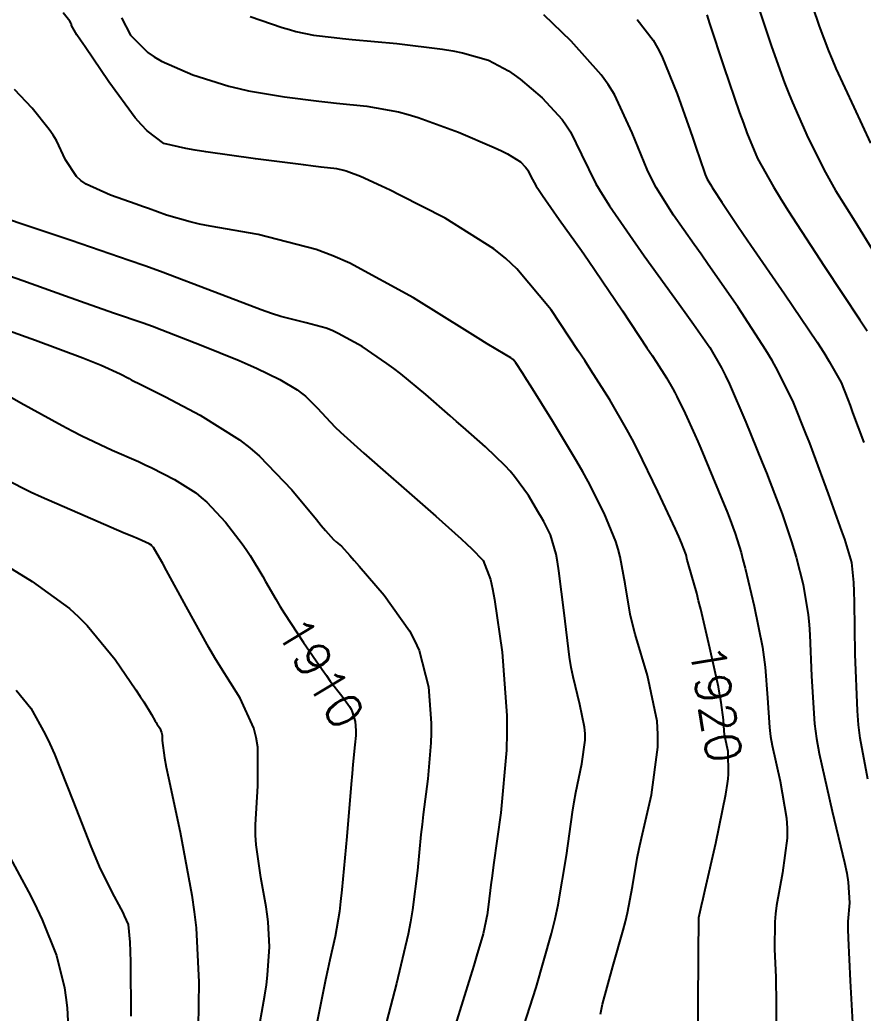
# Model space of a CAD drawing. Header units: metres. Extents: x 837117 to 838479, y 1189012 to 1191015.
# Drawn here: x 838246.1 to 838338.2, y 1189309.5 to 1189417.8 of the extents above; entities that cross this region are included whole.
import ezdxf

# ---------------------------------------------------------------- set-up
doc = ezdxf.new("R2010")
doc.units = ezdxf.units.M
doc.header["$LTSCALE"] = 0.3
doc.layers.add('COTAS 10', color=1, linetype='Continuous')
doc.layers.add('COTAS INT', color=252, linetype='Continuous')
doc.styles.get("Standard").update_dxf_attribs({"font": 'simplex.shx'})

msp = doc.modelspace()

# ---------------------------------------------------------------- linework, layer by layer
at = {"layer": 'COTAS 10'}
for points in [[(838320.12, 1189303.68), (838320.17, 1189309.91), (838320.22, 1189316.15), (838320.23, 1189317.35), (838320.24, 1189318.31), (838320.25, 1189319.9), (838320.53, 1189321.19), (838320.71, 1189321.98), (838320.93, 1189322.95), (838322.11, 1189328.01), (838323.21, 1189333.36), (838323.38, 1189334.51), (838323.44, 1189335.02), (838323.5, 1189335.53), (838323.46, 1189338.01), (838323.13, 1189339.49), (838323.07, 1189339.87), (838323.01, 1189340.24), (838322.93, 1189341.46), (838322.7, 1189343.35), (838322.56, 1189344.14), (838322.38, 1189345.05), (838321.46, 1189349.28), (838320.46, 1189353.54), (838320.4, 1189353.78), (838320.23, 1189354.46), (838320.02, 1189355.27), (838319.46, 1189357.28), (838319.11, 1189358.4), (838319.04, 1189358.65), (838318.98, 1189358.87), (838318.87, 1189359.46), (838318.37, 1189360.78), (838318.07, 1189361.46), (838317.7, 1189362.28), (838315.79, 1189366.39), (838313.55, 1189370.96), (838312.96, 1189372.08), (838312.4, 1189373.13), (838310.52, 1189376.39), (838308.47, 1189379.61), (838307.8, 1189380.65), (838307.08, 1189381.74), (838304.14, 1189386.2), (838300.39, 1189390.68), (838299.18, 1189391.79), (838297.89, 1189392.85), (838292.58, 1189396.2), (838287.63, 1189398.71), (838286.56, 1189399.24), (838285.63, 1189399.7), (838283.33, 1189400.75), (838282.07, 1189401.23), (838281.77, 1189401.33), (838281.5, 1189401.41), (838280.75, 1189401.57), (838279.03, 1189401.77), (838278.15, 1189401.88), (838277.1, 1189402.01), (838271.85, 1189402.68), (838266.44, 1189403.43), (838265.28, 1189403.61), (838264.27, 1189403.79), (838261.85, 1189404.36), (838260.05, 1189405.71), (838259.43, 1189406.37), (838258.75, 1189407.16), (838255.86, 1189411.06), (838253.27, 1189414.89), (838252.78, 1189415.62), (838252.38, 1189416.22), (838251.79, 1189417.22), (838251.79, 1189417.35), (838251.77, 1189417.4), (838251.75, 1189417.45), (838251.61, 1189417.68), (838250.88, 1189418.6)], [(838321.11, 1189418.39), (838321.43, 1189417.43), (838322.99, 1189412.7), (838324.7, 1189407.69), (838325.11, 1189406.55), (838325.5, 1189405.52), (838326.67, 1189402.7), (838328.4, 1189399.61), (838329.14, 1189398.41), (838329.98, 1189397.06), (838333.97, 1189390.94), (838337.84, 1189385.09), (838338.61, 1189383.91)], [(838242.3, 1189378.32), (838246.24, 1189376.06), (838250.75, 1189373.56), (838251.87, 1189372.98), (838252.92, 1189372.45), (838256.24, 1189370.89), (838259.08, 1189369.64), (838259.82, 1189369.3), (838260.55, 1189368.95), (838263.04, 1189367.69), (838265.34, 1189366.21), (838265.95, 1189365.73), (838266.54, 1189365.2), (838268.59, 1189363.04), (838270.4, 1189360.68), (838270.85, 1189360.04), (838271.28, 1189359.4), (838272.65, 1189357.1), (838272.97, 1189356.54), (838274.08, 1189354.62), (838274.54, 1189353.85), (838275.04, 1189353.06), (838277.1, 1189349.89), (838279.13, 1189346.94), (838279.6, 1189346.28), (838280.03, 1189345.68), (838281.29, 1189344.07), (838282.12, 1189342.93), (838282.29, 1189342.62), (838282.43, 1189342.32), (838282.73, 1189341.28), (838282.8, 1189340.28), (838282.8, 1189340), (838282.8, 1189339.73), (838282.71, 1189338.74), (838282.49, 1189336.6), (838282.4, 1189335.6), (838282.3, 1189334.43), (838281.83, 1189328.74), (838281.3, 1189322.9), (838281.16, 1189321.64), (838281.02, 1189320.54), (838280.56, 1189317.83), (838279.97, 1189315.26), (838279.75, 1189314.24), (838279.51, 1189313.09), (838278.44, 1189307.83)]]:
    msp.add_lwpolyline(points, dxfattribs=at)
at = {"layer": 'COTAS INT'}
for points in [[(838338.69, 1189335), (838337.85, 1189339.47), (838337.69, 1189340.91), (838337.56, 1189342.43), (838337.33, 1189348.64), (838337.24, 1189354.28), (838337.21, 1189355.46), (838337.17, 1189356.45), (838336.96, 1189358.64), (838336.42, 1189360.43), (838336.17, 1189361.18), (838335.87, 1189362.05), (838334.42, 1189366.1), (838332.78, 1189370.54), (838332.35, 1189371.65), (838331.94, 1189372.71), (838330.59, 1189376.1), (838328.89, 1189379.55), (838328.26, 1189380.65), (838327.57, 1189381.81), (838324.49, 1189386.51), (838321.28, 1189391.15), (838320.49, 1189392.27), (838319.75, 1189393.32), (838317.48, 1189396.51), (838315.59, 1189399.55), (838315.09, 1189400.51), (838314.61, 1189401.51), (838312.99, 1189405.52), (838311.04, 1189409.68), (838310.35, 1189410.78), (838309.59, 1189411.85), (838306.32, 1189415.52), (838303.32, 1189418.39)], [(838326.9, 1189418.75), (838328.19, 1189414.93), (838329.59, 1189410.98), (838330.02, 1189409.89), (838330.46, 1189408.81), (838332.19, 1189404.93), (838334.07, 1189401.19), (838334.62, 1189400.2), (838335.17, 1189399.23), (838337.26, 1189395.88), (838339.43, 1189392.38)], [(838332.66, 1189419.3), (838333.38, 1189417.16), (838334.4, 1189414.45), (838334.79, 1189413.52), (838335.22, 1189412.52), (838337.16, 1189408.3), (838338.99, 1189404.39)], [(838257.24, 1189418.05), (838258.23, 1189416.18), (838260.12, 1189414.29), (838260.82, 1189413.8), (838261.59, 1189413.34), (838265.02, 1189411.83), (838268.95, 1189410.61), (838270.04, 1189410.33), (838271.12, 1189410.09), (838275.02, 1189409.42), (838278.77, 1189408.96), (838279.76, 1189408.85), (838280.72, 1189408.74), (838284.01, 1189408.41), (838287.46, 1189407.79), (838288.52, 1189407.51), (838289.63, 1189407.18), (838294.01, 1189405.58), (838297.91, 1189403.92), (838298.7, 1189403.55), (838299.38, 1189403.22), (838300.8, 1189402.36), (838301.35, 1189401.76), (838301.47, 1189401.59), (838301.59, 1189401.42), (838301.89, 1189400.8), (838302.5, 1189399.69), (838302.81, 1189399.22), (838303.18, 1189398.67), (838305.02, 1189396.07), (838307.43, 1189392.66), (838308.16, 1189391.6), (838308.92, 1189390.5), (838311.91, 1189386.07), (838314.58, 1189382.06), (838315.14, 1189381.21), (838315.63, 1189380.47), (838316.74, 1189378.76), (838317.42, 1189377.57), (838317.63, 1189377.17), (838317.85, 1189376.73), (838318.76, 1189374.88), (838319.81, 1189372.56), (838320.14, 1189371.82), (838320.47, 1189371.05), (838321.79, 1189367.91), (838323.02, 1189364.91), (838323.29, 1189364.22), (838323.55, 1189363.58), (838324.23, 1189361.79), (838324.86, 1189359.72), (838325.07, 1189358.91), (838325.3, 1189358), (838326.29, 1189353.85), (838327.19, 1189349.39), (838327.36, 1189348.28), (838327.5, 1189347.22), (838327.73, 1189343.85), (838327.95, 1189340.62), (838328.09, 1189339.65), (838328.26, 1189338.65), (838329.13, 1189334.75), (838329.83, 1189330.71), (838329.88, 1189329.62), (838329.88, 1189328.54), (838329.4, 1189324.75), (838328.73, 1189321.21), (838328.62, 1189320.3), (838328.54, 1189319.41), (838328.51, 1189316.44), (838328.64, 1189313.36), (838328.66, 1189312.4), (838328.68, 1189311.39), (838328.68, 1189307.38)], [(838271.28, 1189418.19), (838274.78, 1189417.02), (838275.56, 1189416.78), (838276.27, 1189416.58), (838278.19, 1189416.16), (838280.45, 1189415.91), (838281.37, 1189415.81), (838282.42, 1189415.71), (838287.28, 1189415.24), (838292.28, 1189414.64), (838293.41, 1189414.45), (838294.44, 1189414.24), (838297.28, 1189413.44), (838299.48, 1189412.27), (838300.11, 1189411.85), (838300.75, 1189411.38), (838303.16, 1189409.32), (838305.32, 1189406.95), (838305.81, 1189406.28), (838306.25, 1189405.61), (838307.44, 1189403.16), (838309.02, 1189399.96), (838309.71, 1189398.81), (838310.51, 1189397.56), (838314.28, 1189392.1), (838318.11, 1189386.8), (838318.93, 1189385.65), (838319.66, 1189384.63), (838321.45, 1189382.1), (838322.74, 1189379.85), (838323.16, 1189379.01), (838323.59, 1189378.08), (838325.39, 1189373.94), (838327.18, 1189369.52), (838327.62, 1189368.42), (838328.04, 1189367.36), (838329.33, 1189363.94), (838330.36, 1189360.88), (838330.62, 1189360.05), (838330.86, 1189359.21), (838331.63, 1189356.24), (838332.18, 1189352.92), (838332.28, 1189351.87), (838332.37, 1189350.75), (838332.53, 1189346.24), (838332.89, 1189341.01), (838333.11, 1189339.43), (838333.38, 1189337.8), (838334.8, 1189331.49), (838336.15, 1189325.89), (838336.39, 1189324.73), (838336.56, 1189323.73), (838336.69, 1189321.49), (838336.53, 1189319.47), (838336.53, 1189318.62), (838336.55, 1189317.63), (838336.77, 1189312.99), (838337.04, 1189308.4)], [(838313.52, 1189417.88), (838315.25, 1189415.62), (838315.73, 1189414.79), (838316.2, 1189413.86), (838317.88, 1189409.77), (838319.29, 1189405.78), (838319.59, 1189404.92), (838319.85, 1189404.18), (838320.47, 1189402.36), (838320.8, 1189401.39), (838320.87, 1189401.18), (838320.95, 1189400.98), (838321.16, 1189400.47), (838321.51, 1189399.86), (838321.67, 1189399.6), (838321.85, 1189399.31), (838322.75, 1189397.94), (838324.45, 1189395.43), (838325.14, 1189394.41), (838325.94, 1189393.26), (838329.59, 1189387.94), (838333.15, 1189382.67), (838333.88, 1189381.55), (838334.49, 1189380.57), (838335.79, 1189378.25), (838336.51, 1189376.42), (838336.77, 1189375.75), (838337.04, 1189375), (838338.25, 1189371.72)], [(838309.53, 1189309.33), (838309.74, 1189310.42), (838310.85, 1189314.55), (838312.01, 1189318.49), (838312.26, 1189319.46), (838312.48, 1189320.38), (838313.02, 1189323.28), (838313.53, 1189326.38), (838313.74, 1189327.42), (838313.98, 1189328.55), (838315.08, 1189333.28), (838315.79, 1189338.48), (838315.79, 1189339.89), (838315.7, 1189341.3), (838314.65, 1189346.29), (838313.29, 1189350.82), (838313.01, 1189351.94), (838312.76, 1189352.99), (838312.21, 1189356.29), (838311.68, 1189359.24), (838311.45, 1189360.08), (838311.19, 1189360.92), (838309.93, 1189364.02), (838308.17, 1189367.46), (838307.58, 1189368.52), (838306.94, 1189369.63), (838304.31, 1189374.02), (838301.91, 1189377.85), (838301.44, 1189378.61), (838301.04, 1189379.24), (838300.29, 1189380.43), (838299.97, 1189380.77), (838299.85, 1189380.87), (838299.72, 1189380.97), (838299.11, 1189381.32), (838297.16, 1189382.48), (838296.17, 1189383.09), (838294.99, 1189383.82), (838289.11, 1189387.49), (838282.17, 1189391.27), (838280.32, 1189392.08), (838278.5, 1189392.78), (838272.17, 1189394.43), (838266.91, 1189395.33), (838265.76, 1189395.56), (838264.74, 1189395.78), (838262.17, 1189396.51), (838260.2, 1189397.25), (838259.55, 1189397.48), (838258.86, 1189397.73), (838256.03, 1189398.69), (838253.39, 1189399.91), (838252.82, 1189400.31), (838252.33, 1189400.75), (838251.13, 1189402.57), (838250.14, 1189404.66), (838249.77, 1189405.26), (838249.35, 1189405.88), (838247.5, 1189408.2), (838245.55, 1189410.22)], [(838300.81, 1189307.04), (838302.48, 1189312.26), (838304.17, 1189318.16), (838304.56, 1189319.73), (838304.9, 1189321.28), (838305.81, 1189326.67), (838306.48, 1189331.38), (838306.66, 1189332.5), (838306.84, 1189333.54), (838307.48, 1189336.67), (838307.84, 1189339.25), (838307.83, 1189339.95), (838307.79, 1189340.65), (838307.27, 1189343.12), (838306.52, 1189346.14), (838306.33, 1189347.18), (838306.14, 1189348.31), (838305.55, 1189353.12), (838304.99, 1189357.71), (838304.83, 1189358.69), (838304.67, 1189359.55), (838304.07, 1189361.65), (838303.33, 1189363.09), (838303.08, 1189363.54), (838302.8, 1189364.02), (838301.65, 1189365.94), (838300.14, 1189368.01), (838299.65, 1189368.59), (838299.13, 1189369.16), (838296.96, 1189371.25), (838294.52, 1189373.4), (838293.82, 1189374.02), (838293.1, 1189374.64), (838290.45, 1189376.96), (838287.72, 1189379.21), (838286.97, 1189379.79), (838286.21, 1189380.34), (838283.49, 1189382.19), (838280.89, 1189383.62), (838280.22, 1189383.93), (838279.58, 1189384.19), (838277.41, 1189384.78), (838274.64, 1189385.48), (838273.61, 1189385.81), (838272.47, 1189386.2), (838267.41, 1189388.11), (838261.48, 1189390.37), (838259.79, 1189390.98), (838258.08, 1189391.59), (838251.75, 1189393.76), (838246.29, 1189395.58), (838245.13, 1189395.97)], [(838241.44, 1189391.15), (838246.49, 1189389.39), (838251.12, 1189387.72), (838252.24, 1189387.32), (838253.29, 1189386.95), (838256.49, 1189385.85), (838259.61, 1189384.76), (838260.61, 1189384.4), (838261.66, 1189384), (838265.94, 1189382.34), (838270.09, 1189380.65), (838271.07, 1189380.24), (838271.96, 1189379.84), (838274.54, 1189378.6), (838276.43, 1189377.45), (838276.88, 1189377.12), (838277.31, 1189376.78), (838278.6, 1189375.49), (838280.05, 1189373.92), (838280.57, 1189373.41), (838281.15, 1189372.86), (838283.68, 1189370.57), (838286.64, 1189367.98), (838287.48, 1189367.24), (838288.34, 1189366.49), (838291.54, 1189363.68), (838294.32, 1189361.19), (838294.92, 1189360.63), (838295.44, 1189360.14), (838296.71, 1189358.85), (838297.5, 1189356.76), (838297.72, 1189355.77), (838297.95, 1189354.6), (838298.78, 1189348.85), (838299.28, 1189341.94), (838299.29, 1189340.04), (838299.25, 1189338.14), (838298.64, 1189331.3), (838297.84, 1189325.62), (838297.68, 1189324.45), (838297.55, 1189323.45), (838297.29, 1189321.3), (838297.15, 1189320.19), (838297.09, 1189319.85), (838297.02, 1189319.5), (838296.7, 1189318.1), (838296, 1189315.67), (838295.69, 1189314.65), (838295.34, 1189313.5), (838293.67, 1189308.1)], [(838242.44, 1189384.82), (838247.87, 1189382.88), (838253.03, 1189380.95), (838254.11, 1189380.53), (838255.03, 1189380.16), (838257.09, 1189379.23), (838258.07, 1189378.69), (838258.31, 1189378.56), (838258.53, 1189378.45), (838259.22, 1189378.12), (838260.6, 1189377.44), (838261.26, 1189377.1), (838262.04, 1189376.7), (838265.82, 1189374.72), (838270.13, 1189372), (838271.23, 1189371.14), (838272.29, 1189370.23), (838275.82, 1189366.56), (838278.51, 1189363.3), (838279.05, 1189362.66), (838279.51, 1189362.13), (838280.39, 1189361.13), (838280.71, 1189360.85), (838280.8, 1189360.78), (838280.89, 1189360.7), (838281.24, 1189360.39), (838282.17, 1189359.39), (838282.63, 1189358.86), (838283.18, 1189358.23), (838285.91, 1189355.07), (838288.66, 1189351.18), (838289.23, 1189350.1), (838289.72, 1189349.01), (838290.76, 1189345.07), (838291.04, 1189341.11), (838291.05, 1189340.02), (838291.02, 1189338.93), (838290.67, 1189335.02), (838290.16, 1189331.11), (838290.04, 1189330.03), (838289.92, 1189328.94), (838289.56, 1189325.02), (838289.01, 1189320.74), (838288.78, 1189319.43), (838288.52, 1189318.06), (838287.26, 1189312.68), (838285.94, 1189307.66)], [(838272.05, 1189306.69), (838272.89, 1189311.41), (838273.05, 1189312.54), (838273.18, 1189313.58), (838273.39, 1189316.69), (838273.24, 1189319.43), (838273.15, 1189320.24), (838273.03, 1189321.07), (838272.44, 1189324.26), (838271.93, 1189327.82), (838271.88, 1189328.89), (838271.86, 1189329.99), (838272.12, 1189334.26), (838272.12, 1189338.46), (838271.95, 1189339.52), (838271.7, 1189340.53), (838270.19, 1189343.82), (838268.07, 1189347.17), (838267.44, 1189348.22), (838266.79, 1189349.34), (838264.3, 1189353.82), (838262.16, 1189357.75), (838261.74, 1189358.52), (838261.39, 1189359.15), (838260.74, 1189360.26), (838260.57, 1189360.45), (838260.52, 1189360.5), (838260.46, 1189360.54), (838260.26, 1189360.67), (838259.07, 1189361.19), (838258.38, 1189361.49), (838257.55, 1189361.84), (838253.26, 1189363.67), (838248.52, 1189365.75), (838247.4, 1189366.28), (838246.35, 1189366.78), (838243.26, 1189368.39)], [(838243.87, 1189358.76), (838247.5, 1189356.55), (838251.55, 1189353.6), (838252.56, 1189352.69), (838253.51, 1189351.75), (838256.55, 1189348.05), (838258.8, 1189344.72), (838259.27, 1189344.02), (838259.67, 1189343.42), (838260.53, 1189342.03), (838260.91, 1189341.33), (838261.01, 1189341.17), (838261.1, 1189341.01), (838261.41, 1189340.53), (838261.61, 1189340.07), (838261.65, 1189339.93), (838261.67, 1189339.79), (838261.67, 1189339.21), (838261.93, 1189337.3), (838262.12, 1189336.31), (838262.36, 1189335.13), (838263.64, 1189329.21), (838264.93, 1189322.31), (838265.18, 1189320.51), (838265.38, 1189318.76), (838265.69, 1189312.85), (838265.61, 1189307.9)], [(838245.73, 1189344.71), (838247.33, 1189342.73), (838248.92, 1189339.89), (838249.41, 1189338.85), (838249.92, 1189337.7), (838251.93, 1189332.67), (838253.89, 1189327.64), (838254.36, 1189326.5), (838254.81, 1189325.47), (838256.17, 1189322.67), (838257.17, 1189320.85), (838257.37, 1189320.45), (838257.55, 1189320.08), (838257.96, 1189319.13), (838258.15, 1189317.18), (838258.18, 1189316.19), (838258.21, 1189315.01), (838258.25, 1189309.13)], [(838244.38, 1189327.75), (838247.34, 1189322.22), (838248, 1189320.88), (838248.59, 1189319.62), (838250.14, 1189315.76), (838251.01, 1189312.21), (838251.18, 1189311.15), (838251.32, 1189310.04), (838251.53, 1189305.76)]]:
    msp.add_lwpolyline(points, dxfattribs=at)

# ---------------------------------------------------------------- texts
at = {"layer": 'COTAS 10', "char_height": 3.8, "attachment_point": 7}
for s, insert, rotation in [('1910', (838273.98, 1189351.21), 301.1529), ('1920', (838319.19, 1189349.38), 279.2299)]:
    msp.add_mtext(s, dxfattribs=dict(at, insert=insert, rotation=rotation))

doc.saveas('drawing.dxf')
